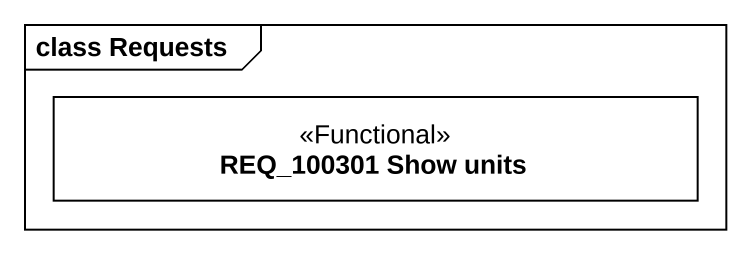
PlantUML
@startuml
mainframe class Requests
hide circle
hide empty members
class "REQ_100301 Show units" as REQ_100301_Show_units <<Functional>>
@enduml
